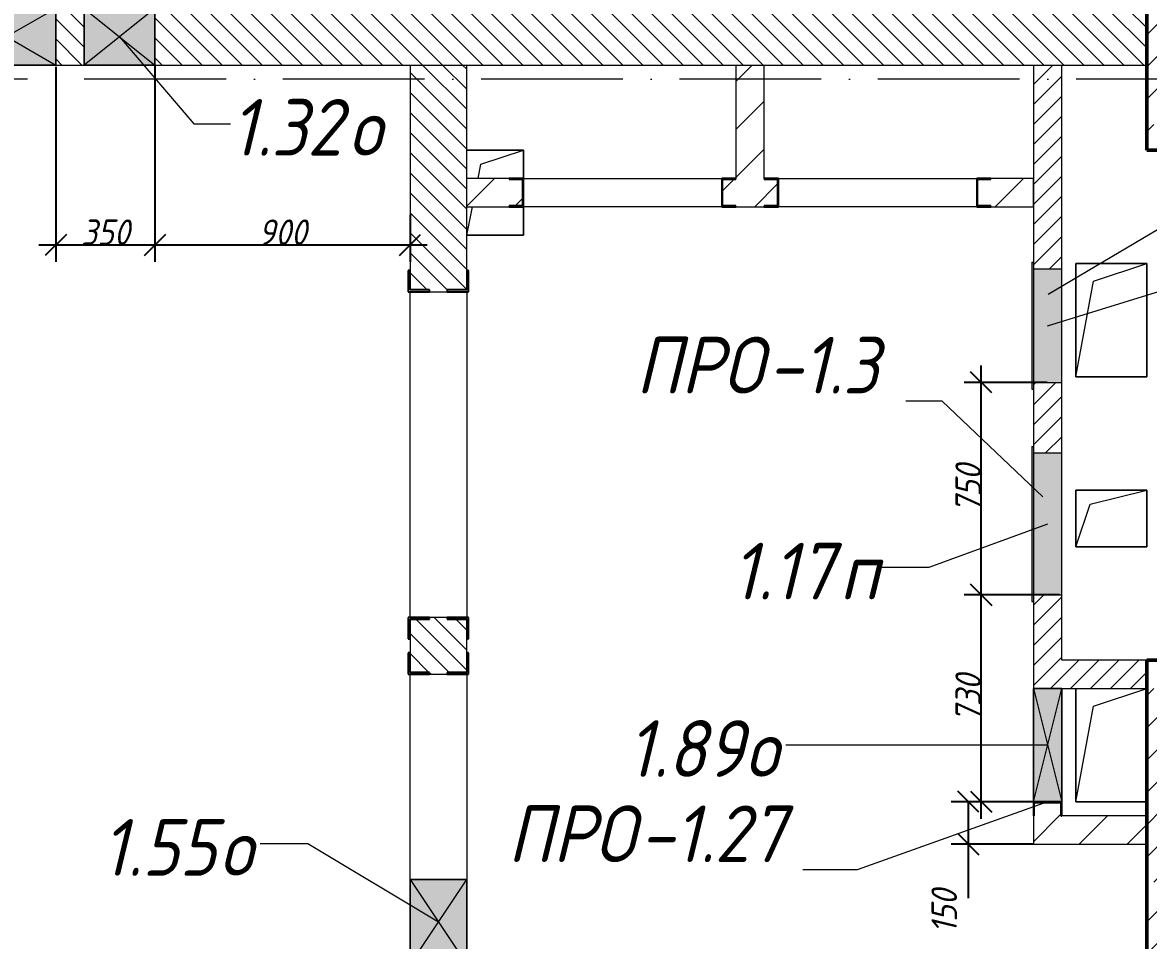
# Model space of a CAD drawing. Header units: millimetres. Extents: x -401725 to 250493, y 305116 to 802890.
# Drawn here: x -175433 to -171459, y 532557 to 535797 of the extents above; entities that cross this region are included whole.
import ezdxf

# ---------------------------------------------------------------- set-up
doc = ezdxf.new("R2010")
doc.units = ezdxf.units.MM
doc.linetypes.add('50_200_ШТРИХ_1Т_ш5_п1_п1_', pattern=[700, 500, -100, 0, -100])
for name, color, linetype, lineweight in [('A-____-____-DIMS', 7, 'Continuous', 9), ('A-DETL-GENF-OTLN', 7, 'Continuous', 9), ('A-FLOR-____-OTLN', 7, 'Continuous', 9), ('A-GENM-____-IDEN', 7, 'Continuous', 9), ('A-GENM-____-MCUT', 7, 'Continuous', 25), ('A-GENM-____-OTLN', 7, 'Continuous', 9), ('A-GENM-____-OTLN-1', 7, 'Continuous', 25), ('A-GLAZ-____-IDEN', 7, 'Continuous', 9), ('A-GLAZ-____-OTLN', 7, 'Continuous', 9), ('A-WALL-____-MCUT', 7, 'Continuous', 13), ('A-WALL-____-PATT-1', 7, 'Continuous', 9), ('A-WALL-FNSH-MCUT-1', 7, 'Continuous', 9), ('I-WALL-____-OTLN', 7, 'Continuous', 9), ('S-COLS-____-MCUT', 7, 'Continuous', 50), ('S-COLS-____-OTLN', 7, 'Continuous', 9), ('S-GRID-____-OTLN-1', 7, '50_200_ШТРИХ_1Т_ш5_п1_п1_', 9)]:
    doc.layers.add(name, color=color, linetype=linetype, lineweight=lineweight)
doc.layers.add('A-GLAZ-____-OTLN-1', color=7, linetype='Continuous', lineweight=9, true_color=0xc0c0c0)
doc.styles.add('ISOCPEUR_I_11', font='isocpeui.ttf', dxfattribs={"width": 0.9, "height": 200})
doc.styles.add('ISOCPEUR_I_7', font='isocpeui.ttf', dxfattribs={"width": 0.9, "height": 90})
doc.dimstyles.new('ISO-1_8_0_9К_СРЕДНИЙ_Кладочные_1', dxfattribs={"dimscale": 304.8, "dimtxt": 89.638306, "dimasz": 0.246063, "dimexe": 0.19685, "dimexo": 0, "dimgap": 0, "dimtad": 1, "dimdec": 3, "dimrnd": 0.001, "dimdsep": 46, "dimtxsty": 'ISOCPEUR_I_7', "dimblk1": 'OBLIQUE', "dimblk2": 'OBLIQUE', "dimsah": 1, "dimcen": 0.09, "dimdle": 0.19685, "dimazin": 0, "dimtfac": 1, "dimtdec": 4, "dimtix": 1, "dimtmove": 0, "dimatfit": 3, "dimfxl": 1, "dimtvp": 1, "dimtolj": 1, "dimtzin": 0, "dimarcsym": 2})
doc.dimstyles.new('ISO-1_8_0_9К_СРЕДНИЙ_Кладочные_2', dxfattribs={"dimscale": 304.8, "dimtxt": 89.638306, "dimasz": 0.246063, "dimexe": 0.19685, "dimexo": 0, "dimgap": 0, "dimtad": 1, "dimdec": 3, "dimrnd": 0.001, "dimdsep": 46, "dimtxsty": 'ISOCPEUR_I_7', "dimblk1": 'OBLIQUE', "dimblk2": 'OBLIQUE', "dimsah": 1, "dimcen": 0.09, "dimdle": 0.19685, "dimazin": 0, "dimtfac": 1, "dimtdec": 4, "dimtix": 1, "dimtmove": 1, "dimatfit": 3, "dimfxl": 1, "dimtvp": 1, "dimtolj": 1, "dimtzin": 0, "dimarcsym": 2})
pattern_1 = [(135, (-176515.067, 459015.94), (-35.35534, -35.35534), [])]
pattern_2 = [(45, (-176515.067, 459015.94), (-35.35534, 35.35534), [])]
pattern_3 = [(45, (-176515.07, 459015.94), (-84.85281, 84.85281), [])]

# ---------------------------------------------------------------- blocks, each defined once
blk = doc.blocks.new('BSC_Колонна _Прямоугольная - 500х500-V31-АР1_План отверстий 1 этажа в осях 1-64_Ю-ЯЯ')
at = {"layer": 'S-COLS-____-OTLN'}
h = blk.add_hatch(dxfattribs=at)
h.set_pattern_fill('FP_37', color=256, style=0, pattern_type=2)
h.set_pattern_definition([(45, (-5300, -76581.04), (-114.04925, 114.04925), []), (45, (-5185.95, -76581.04), (-114.04925, 114.04925), [201.613, -40.323, 3.353, -36.97])])
h.paths.add_polyline_path([(-250, -250), (250, -250), (250, 250), (-250, 250), (-250, 16.6)], flags=0)
at = {"layer": 'S-COLS-____-MCUT'}
for p, q in [((250, 250), (-250, 250)), ((-250, 250), (-250, -250)), ((250, -250), (250, 250)), ((-250, -250), (250, -250))]:
    blk.add_line(p, q, dxfattribs=at)
blk = doc.blocks.new('BSC_Колонна _Прямоугольная - 500х1500-25984399-АР1_План отверстий 1 этажа в осях 1-64_Ю-ЯЯ')
at = {"layer": 'S-COLS-____-OTLN'}
h = blk.add_hatch(dxfattribs=at)
h.set_pattern_fill('FP_183', color=256, style=0, pattern_type=2)
h.set_pattern_definition([(45, (-5300, -73781.04), (-114.04925, 114.04925), []), (45, (-5185.95, -73781.04), (-114.04925, 114.04925), [201.613, -40.323, 3.353, -36.97])])
h.paths.add_polyline_path([(-250, -750), (250, -750), (250, 750), (-250, 750), (-250, -412.3)], flags=0)
at = {"layer": 'S-COLS-____-MCUT'}
for p, q in [((250, 750), (-250, 750)), ((-250, 750), (-250, -750)), ((250, -750), (250, 750)), ((-250, -750), (250, -750))]:
    blk.add_line(p, q, dxfattribs=at)
blk = doc.blocks.new('Фахверк_СКБ_Уголок - 200_4010_1-27904896-АР1_План отверстий 1 этажа в осях 1-64_Ю-ЯЯ')
at = {"layer": 'A-GENM-____-MCUT'}
for p, q in [((200, 156), (125, 156)), ((125, 156), (125, 81)), ((131, 81), (131, 150)), ((131, 150), (200, 150)), ((200, 150), (200, 156)), ((125, 81), (131, 81)), ((131, 19), (125, 19)), ((125, 19), (125, -56)), ((131, -50), (131, 19)), ((125, -56), (200, -56)), ((200, -50), (131, -50)), ((200, -56), (200, -50))]:
    blk.add_line(p, q, dxfattribs=at)
blk = doc.blocks.new('154_Стойка_СКБ_Уголок - СМ-2230_200-28216496-АР1_План отверстий 1 этажа в осях 1-64_Ю-ЯЯ')
at = {"layer": 'A-GENM-____-MCUT'}
for p, q in [((125, 156), (125, 81)), ((200, 156), (125, 156)), ((131, 81), (131, 150)), ((131, 150), (200, 150)), ((200, 150), (200, 156)), ((125, 81), (131, 81)), ((131, 19), (125, 19)), ((125, 19), (125, -56)), ((131, -50), (131, 19)), ((125, -56), (200, -56)), ((200, -50), (131, -50)), ((200, -56), (200, -50))]:
    blk.add_line(p, q, dxfattribs=at)
blk = doc.blocks.new('AR_Отверстие Ниша - Лючок-32401620-АР1_План отверстий 1 этажа в осях 1-64_Ю-ЯЯ')
at = {"layer": 'A-GLAZ-____-OTLN'}
blk.add_hatch(color=256, dxfattribs=at).paths.add_polyline_path([(250, -50), (250, 50), (-250, 50), (-250, -50), (27.8, -50)], flags=0)
for p, q in [((250, 50), (-250, 50)), ((-250, 50), (-250, -50)), ((250, -50), (250, 50)), ((-250, -50), (250, -50))]:
    blk.add_line(p, q, dxfattribs=at)
blk = doc.blocks.new('Л_Общий_Лючок - Лючок-29683801-АР1_План отверстий 1 этажа в осях 1-64_Ю-ЯЯ')
at = {"layer": 'A-GLAZ-____-OTLN-1'}
blk.add_hatch(color=256, dxfattribs=at).paths.add_polyline_path([(-24, 6), (-24, 0), (524, 0), (524, 6), (0, 6)], flags=0)
at = {"layer": 'A-GLAZ-____-OTLN'}
for p, q in [((524, 6), (-24, 6)), ((-24, 6), (-24, 0)), ((524, 6), (524, 0))]:
    blk.add_line(p, q, dxfattribs=at)
blk = doc.blocks.new('AR_Отверстие Ниша - Лючок-32404422-АР1_План отверстий 1 этажа в осях 1-64_Ю-ЯЯ')
at = {"layer": 'A-GLAZ-____-OTLN'}
blk.add_hatch(color=256, dxfattribs=at).paths.add_polyline_path([(200, -50), (200, 50), (-200, 50), (-200, -50)], flags=0)
for p, q in [((200, 50), (-200, 50)), ((-200, 50), (-200, -50)), ((200, -50), (200, 50)), ((-200, -50), (200, -50))]:
    blk.add_line(p, q, dxfattribs=at)
blk = doc.blocks.new('Л_Общий_Лючок - Лючок-29759662-АР1_План отверстий 1 этажа в осях 1-64_Ю-ЯЯ')
at = {"layer": 'A-GLAZ-____-OTLN-1'}
blk.add_hatch(color=256, dxfattribs=at).paths.add_polyline_path([(-24, 0), (424, 0), (424, 6), (-24, 6)], flags=0)
at = {"layer": 'A-GLAZ-____-OTLN'}
for p, q in [((424, 6), (-24, 6)), ((-24, 6), (-24, 0)), ((424, 6), (424, 0))]:
    blk.add_line(p, q, dxfattribs=at)
blk = doc.blocks.new('AR_Отверстие прямоугольное _в плите_ - AR_Отверстие прямоугольное _в плите_-V178-АР1_План отверстий 1 этажа в осях 1-64_Ю-ЯЯ')
at = {"layer": 'A-GENM-____-OTLN'}
for p, q in [((125, 100), (-125, 100)), ((-125, 100), (-125, -100)), ((-75, 50), (125, 100)), ((125, -100), (125, 100)), ((-125, -100), (-75, 50)), ((-125, -100), (125, -100))]:
    blk.add_line(p, q, dxfattribs=at)
blk = doc.blocks.new('AR_Отверстие прямоугольное _в плите_ - AR_Отверстие прямоугольное _в плите_-V189-АР1_План отверстий 1 этажа в осях 1-64_Ю-ЯЯ')
at = {"layer": 'A-GENM-____-OTLN'}
for p, q in [((125, 200), (-125, 200)), ((-125, 200), (-125, -200)), ((-62.5, 137.5), (125, 200)), ((125, -200), (125, 200)), ((-125, -200), (-62.5, 137.5)), ((-125, -200), (125, -200))]:
    blk.add_line(p, q, dxfattribs=at)
blk = doc.blocks.new('AR_Отверстие прямоугольное _в плите_ - AR_Отверстие прямоугольное _в плите_-30512088-АР1_План отверстий 1 этажа в осях 1-64_Ю-ЯЯ')
at = {"layer": 'A-GENM-____-OTLN'}
for p, q in [((100, 150), (-100, 150)), ((-50, 100), (100, 150)), ((100, 50), (100, 150)), ((-60, 50), (-50, 100)), ((-100, -150), (-80, -50)), ((100, -150), (100, -50)), ((-100, -150), (100, -150))]:
    blk.add_line(p, q, dxfattribs=at)
blk = doc.blocks.new('AR_Отверстие прямоугольное _в плите_ - AR_Отверстие прямоугольное _в плите_-V243-АР1_План отверстий 1 этажа в осях 1-64_Ю-ЯЯ')
at = {"layer": 'A-GENM-____-OTLN'}
for p, q in [((-125, 200), (-125, -200)), ((-62.5, 137.5), (125, 200)), ((-125, -200), (-62.5, 137.5)), ((-125, -200), (125, -200))]:
    blk.add_line(p, q, dxfattribs=at)
blk = doc.blocks.new('AR_Отверстие прямоугольное _в стене_ - AR_Отверстие прямоугольное _в стене__ОВ-36654590-АР1_План отверстий 1 этажа в осях 1-64_Ю-ЯЯ')
at = {"layer": 'A-GLAZ-____-OTLN'}
blk.add_hatch(color=256, dxfattribs=at).paths.add_polyline_path([(175, -100), (175, 100), (-175, 100), (-175, -100)], flags=0)
at = {"layer": 'A-DETL-GENF-OTLN'}
for p, q in [((-175, -100), (-175, 100)), ((-175, 100), (175, 100)), ((175, 100), (-175, -100)), ((-175, 100), (175, -100)), ((175, 100), (-175, 100)), ((-175, 100), (-175, -100)), ((175, 100), (175, -100)), ((175, -100), (175, 100)), ((175, -100), (-175, -100)), ((-175, -100), (175, -100))]:
    blk.add_line(p, q, dxfattribs=at)
blk = doc.blocks.new('AR_Отверстие прямоугольное _в стене_ - AR_Отверстие прямоугольное _в стене__ОВ-36656191-АР1_План отверстий 1 этажа в осях 1-64_Ю-ЯЯ')
at = {"layer": 'A-GLAZ-____-OTLN'}
blk.add_hatch(color=256, dxfattribs=at).paths.add_polyline_path([(-200, 50), (-200, -50), (200, -50), (200, 50)], flags=0)
at = {"layer": 'A-DETL-GENF-OTLN'}
for p, q in [((-200, 50), (200, 50)), ((200, 50), (-200, -50)), ((-200, 50), (200, -50)), ((200, 50), (-200, 50)), ((200, 50), (200, -50)), ((200, -50), (200, 50)), ((200, -50), (-200, -50)), ((-200, -50), (200, -50))]:
    blk.add_line(p, q, dxfattribs=at)
blk = doc.blocks.new('AR_Отверстие прямоугольное _в стене__БезПР - AR_Отверстие прямоугольное _в стене__БезПР-36429053-АР1_План отверстий 1 этажа в осях 1-64_Ю-ЯЯ')
at = {"layer": 'A-GLAZ-____-OTLN'}
blk.add_hatch(color=256, dxfattribs=at).paths.add_polyline_path([(125, -100), (125, 100), (-125, 100), (-125, -100)], flags=0)
at = {"layer": 'A-DETL-GENF-OTLN'}
for p, q in [((-125, -100), (-125, 100)), ((-125, 100), (125, 100)), ((125, 100), (-125, -100)), ((-125, 100), (125, -100)), ((125, 100), (-125, 100)), ((-125, 100), (-125, -100)), ((125, 100), (125, -100)), ((125, -100), (125, 100)), ((125, -100), (-125, -100)), ((-125, -100), (125, -100))]:
    blk.add_line(p, q, dxfattribs=at)
blk = doc.blocks.new('AR_Отверстие прямоугольное _в стене__БезПР - AR_Отверстие прямоугольное _в стене__БезПР-36429184-АР1_План отверстий 1 этажа в осях 1-64_Ю-ЯЯ')
at = {"layer": 'A-GLAZ-____-OTLN'}
blk.add_hatch(color=256, dxfattribs=at).paths.add_polyline_path([(-150, -100), (150, -100), (150, 100), (-150, 100)], flags=0)
at = {"layer": 'A-DETL-GENF-OTLN'}
for p, q in [((-150, -100), (-150, 100)), ((-150, 100), (150, 100)), ((150, 100), (-150, -100)), ((-150, 100), (150, -100)), ((150, 100), (-150, 100)), ((-150, 100), (-150, -100)), ((150, 100), (150, -100)), ((150, -100), (150, 100)), ((150, -100), (-150, -100)), ((-150, -100), (150, -100))]:
    blk.add_line(p, q, dxfattribs=at)
blk = doc.blocks.new('154_Фахверк_СКБ_Швеллер - Тип_100_4010_1-36655149-АР1_План отверстий 1 этажа в осях 1-64_Ю-ЯЯ')
at = {"layer": 'A-GENM-____-MCUT'}
for p, q in [((175, 50), (125, 50)), ((125, 50), (125, -50)), ((128, 47), (175, 47)), ((128, -47), (128, 47)), ((175, 47), (175, 50)), ((125, -50), (175, -50)), ((175, -47), (128, -47)), ((175, -50), (175, -47))]:
    blk.add_line(p, q, dxfattribs=at)
blk = doc.blocks.new('_Oblique')
at = {"color": 0, "linetype": 'ByBlock', "lineweight": -2}
blk.add_line((-0.5, -0.5), (0.5, 0.5), dxfattribs=at)
blk = doc.blocks.new('*D13597')
at = {"layer": 'A-____-____-DIMS', "color": 0, "lineweight": -2, "transparency": 16777216}
for p, q in [((-171817.1, 533047), (-172154.8, 533047)), ((-172094.8, 533047), (-172094.8, 532837)), ((-171865.1, 532897), (-172154.8, 532897)), ((-172094.8, 532897), (-172094.8, 532706.4))]:
    blk.add_line(p, q, dxfattribs=at)
at = {"layer": 'Defpoints', "color": 0, "transparency": 16777216}
for p in [(-172094.8, 533047), (-171817.1, 533047), (-171865.1, 532897)]:
    blk.add_point(p, dxfattribs=at)
at = {"layer": 'A-____-____-DIMS', "color": 0, "lineweight": -2, "transparency": 16777216, "xscale": 75, "yscale": 75, "zscale": 75}
for p, rotation in [((-172094.8, 533047), 90), ((-172094.8, 532897), 270)]:
    blk.add_blockref('_Oblique', p, dxfattribs=dict(at, rotation=rotation))
at = {"layer": 'A-____-____-DIMS', "color": 0, "transparency": 16777216, "insert": (-172224.9, 532582.3), "char_height": 90, "width": 368.207, "attachment_point": 1, "rotation": 90, "line_spacing_factor": 1.149209, "style": 'ISOCPEUR_I_7'}
blk.add_mtext('\\A1;150', dxfattribs=at)
blk = doc.blocks.new('*D13598')
at = {"layer": 'A-____-____-DIMS', "color": 0, "lineweight": -2, "transparency": 16777216}
for p, q in [((-172049.7, 532987), (-172049.7, 533837)), ((-171772.9, 533777), (-172109.7, 533777)), ((-171817.1, 533047), (-172109.7, 533047))]:
    blk.add_line(p, q, dxfattribs=at)
at = {"layer": 'Defpoints', "color": 0, "transparency": 16777216}
for p in [(-172049.7, 533777), (-171772.9, 533777), (-171817.1, 533047)]:
    blk.add_point(p, dxfattribs=at)
at = {"layer": 'A-____-____-DIMS', "color": 0, "lineweight": -2, "transparency": 16777216, "xscale": 75, "yscale": 75, "zscale": 75}
for p, rotation in [((-172049.7, 533777), 90), ((-172049.7, 533047), 270)]:
    blk.add_blockref('_Oblique', p, dxfattribs=dict(at, rotation=rotation))
at = {"layer": 'A-____-____-DIMS', "color": 0, "transparency": 16777216, "insert": (-172095.3, 533412), "char_height": 90, "width": 409.578, "attachment_point": 5, "rotation": 90, "style": 'ISOCPEUR_I_7'}
blk.add_mtext('\\A1;730', dxfattribs=at)
blk = doc.blocks.new('*D13599')
at = {"layer": 'A-____-____-DIMS', "color": 0, "lineweight": -2, "transparency": 16777216}
for p, q in [((-172049.7, 533717), (-172049.7, 534587)), ((-171817, 534527), (-172109.7, 534527)), ((-171772.9, 533777), (-172109.7, 533777))]:
    blk.add_line(p, q, dxfattribs=at)
at = {"layer": 'Defpoints', "color": 0, "transparency": 16777216}
for p in [(-172049.7, 534527), (-171817, 534527), (-171772.9, 533777)]:
    blk.add_point(p, dxfattribs=at)
at = {"layer": 'A-____-____-DIMS', "color": 0, "lineweight": -2, "transparency": 16777216, "xscale": 75, "yscale": 75, "zscale": 75}
for p, rotation in [((-172049.7, 534527), 90), ((-172049.7, 533777), 270)]:
    blk.add_blockref('_Oblique', p, dxfattribs=dict(at, rotation=rotation))
at = {"layer": 'A-____-____-DIMS', "color": 0, "transparency": 16777216, "insert": (-172095.3, 534152), "char_height": 90, "width": 409.578, "attachment_point": 5, "rotation": 90, "style": 'ISOCPEUR_I_7'}
blk.add_mtext('\\A1;750', dxfattribs=at)
blk = doc.blocks.new('*D13631')
at = {"layer": 'A-____-____-DIMS', "color": 0, "lineweight": -2, "transparency": 16777216}
for p, q in [((-175315.1, 535641), (-175315.1, 534951.9)), ((-174965.1, 535647), (-174965.1, 534951.9)), ((-175375.1, 535011.9), (-174905.1, 535011.9))]:
    blk.add_line(p, q, dxfattribs=at)
at = {"layer": 'Defpoints', "color": 0, "transparency": 16777216}
for p in [(-175315.1, 535641), (-174965.1, 535647), (-174965.1, 535011.9)]:
    blk.add_point(p, dxfattribs=at)
at = {"layer": 'A-____-____-DIMS', "color": 0, "lineweight": -2, "transparency": 16777216, "xscale": 75, "yscale": 75, "zscale": 75, "rotation": 180}
blk.add_blockref('_Oblique', (-175315.1, 535011.9), dxfattribs=at)
at = {"layer": 'A-____-____-DIMS', "color": 0, "lineweight": -2, "transparency": 16777216, "xscale": 75, "yscale": 75, "zscale": 75}
blk.add_blockref('_Oblique', (-174965.1, 535011.9), dxfattribs=at)
at = {"layer": 'A-____-____-DIMS', "color": 0, "transparency": 16777216, "insert": (-175140.1, 535056.9), "char_height": 90, "width": 409.578, "attachment_point": 5, "style": 'ISOCPEUR_I_7'}
blk.add_mtext('\\A1;350', dxfattribs=at)
blk = doc.blocks.new('*D13632')
at = {"layer": 'A-____-____-DIMS', "color": 0, "lineweight": -2, "transparency": 16777216}
for p, q in [((-174965.1, 535647), (-174965.1, 534951.9)), ((-174065.1, 535118), (-174065.1, 534951.9)), ((-175025.1, 535011.9), (-174005.1, 535011.9))]:
    blk.add_line(p, q, dxfattribs=at)
at = {"layer": 'Defpoints', "color": 0, "transparency": 16777216}
for p in [(-174965.1, 535647), (-174065.1, 535118), (-174065.1, 535011.9)]:
    blk.add_point(p, dxfattribs=at)
at = {"layer": 'A-____-____-DIMS', "color": 0, "lineweight": -2, "transparency": 16777216, "xscale": 75, "yscale": 75, "zscale": 75, "rotation": 180}
blk.add_blockref('_Oblique', (-174965.1, 535011.9), dxfattribs=at)
at = {"layer": 'A-____-____-DIMS', "color": 0, "lineweight": -2, "transparency": 16777216, "xscale": 75, "yscale": 75, "zscale": 75}
blk.add_blockref('_Oblique', (-174065.1, 535011.9), dxfattribs=at)
at = {"layer": 'A-____-____-DIMS', "color": 0, "transparency": 16777216, "insert": (-174515.1, 535056.9), "char_height": 90, "width": 409.578, "attachment_point": 5, "style": 'ISOCPEUR_I_7'}
blk.add_mtext('\\A1;900', dxfattribs=at)

msp = doc.modelspace()

# ---------------------------------------------------------------- hatches: boundary and pattern name
at = {"layer": 'A-WALL-____-PATT-1'}
h = msp.add_hatch(dxfattribs=at)
h.set_pattern_fill('FP_6', color=256, style=0, pattern_type=2)
h.set_pattern_definition(pattern_1)
h.paths.add_polyline_path([(-171465.0675, 535646.983), (-171465.0675, 535846.983), (-174965.0675, 535846.983), (-174965.0675, 535646.983), (-172995.4749, 535646.983)], flags=0)
h.paths.add_polyline_path([(-175215.0675, 535646.983), (-175215.0675, 535846.983), (-175315.0675, 535846.983), (-175315.0675, 535646.983)], flags=0)
h.paths.add_polyline_path([(-175665.0675, 535646.983), (-175665.0675, 535846.983), (-178465.0675, 535846.983), (-178465.0675, 535646.983), (-176530.4762, 535646.983)], flags=0)
h = msp.add_hatch(dxfattribs=at)
h.set_pattern_fill('FP_6', color=256, style=0, pattern_type=2)
h.set_pattern_definition(pattern_1)
h.paths.add_polyline_path([(-173865.0675, 532046.983), (-173865.0675, 532471.983), (-174065.0675, 532471.983), (-174065.0675, 532046.983)], flags=0)
h.paths.add_polyline_path([(-173996.0675, 533496.983), (-173934.0675, 533496.983), (-173934.0675, 533502.983), (-173865.0675, 533502.983), (-173865.0675, 533690.983), (-173934.0675, 533690.983), (-173934.0675, 533696.983), (-173996.0675, 533696.983), (-173996.0675, 533690.983), (-174065.0675, 533690.983), (-174065.0675, 533502.983), (-173996.0675, 533502.983)], flags=0)
h.paths.add_polyline_path([(-173934.0675, 534846.983), (-173934.0675, 534852.983), (-173865.0675, 534852.983), (-173865.0675, 535646.983), (-174065.0675, 535646.983), (-174065.0675, 534852.983), (-173996.0675, 534852.983), (-173996.0675, 534846.983)], flags=0)
h = msp.add_hatch(dxfattribs=at)
h.set_pattern_fill('FP_4', color=256, style=0, pattern_type=2)
h.set_pattern_definition(pattern_3)
h.paths.add_polyline_path([(-172815.0675, 535246.983), (-172815.0675, 535646.983), (-172915.0675, 535646.983), (-172915.0675, 535246.983)], flags=0)
h = msp.add_hatch(dxfattribs=at)
h.set_pattern_fill('FP_5', color=256, style=0, pattern_type=2)
h.set_pattern_definition(pattern_2)
h.paths.add_polyline_path([(-171765.0675, 533546.983), (-171765.0675, 533776.983), (-171865.0675, 533776.983), (-171865.0675, 533546.983)], flags=0)
h.paths.add_polyline_path([(-171765.0675, 534276.983), (-171765.0675, 534526.983), (-171865.0675, 534526.983), (-171865.0675, 534276.983)], flags=0)
h.paths.add_polyline_path([(-171865.0675, 534926.983), (-171765.0675, 534926.983), (-171765.0675, 535646.983), (-171865.0675, 535646.983), (-171865.0675, 535613.6202)], flags=0)
h = msp.add_hatch(dxfattribs=at)
h.set_pattern_fill('FP_4', color=256, style=0, pattern_type=2)
h.set_pattern_definition(pattern_3)
h.paths.add_polyline_path([(-171865.0675, 535146.983), (-171865.0675, 535246.983), (-172015.0675, 535246.983), (-172015.0675, 535243.983), (-172062.0675, 535243.983), (-172062.0675, 535149.983), (-172015.0675, 535149.983), (-172015.0675, 535146.983), (-171965.0675, 535146.983)], flags=0)
h.paths.add_polyline_path([(-173715.0675, 535146.983), (-173715.0675, 535149.983), (-173668.0675, 535149.983), (-173668.0675, 535243.983), (-173715.0675, 535243.983), (-173715.0675, 535246.983), (-173865.0675, 535246.983), (-173865.0675, 535146.983)], flags=0)
h.paths.add_polyline_path([(-172815.0675, 535146.983), (-172815.0675, 535149.983), (-172768.0675, 535149.983), (-172768.0675, 535243.983), (-172815.0675, 535243.983), (-172815.0675, 535246.983), (-172915.0675, 535246.983), (-172915.0675, 535243.983), (-172962.0675, 535243.983), (-172962.0675, 535149.983), (-172915.0675, 535149.983), (-172915.0675, 535146.983)], flags=0)
h = msp.add_hatch(dxfattribs=at)
h.set_pattern_fill('FP_5', color=256, style=0, pattern_type=2)
h.set_pattern_definition(pattern_2)
h.paths.add_polyline_path([(-171465.0675, 533446.983), (-171465.0675, 533546.983), (-171865.0675, 533546.983), (-171865.0675, 533446.983), (-171765.0675, 533446.983)], flags=0)
h = msp.add_hatch(dxfattribs=at)
h.set_pattern_fill('FP_4', color=256, style=0, pattern_type=2)
h.set_pattern_definition(pattern_3)
h.paths.add_polyline_path([(-171815.0675, 532996.983), (-171768.0675, 532996.983), (-171768.0675, 533043.983), (-171862.0675, 533043.983), (-171862.0675, 532996.983)], flags=0)
h = msp.add_hatch(dxfattribs=at)
h.set_pattern_fill('FP_4', color=256, style=0, pattern_type=2)
h.set_pattern_definition(pattern_3)
h.paths.add_polyline_path([(-171765.0675, 532896.983), (-171465.0675, 532896.983), (-171465.0675, 532996.983), (-171865.0675, 532996.983), (-171865.0675, 532896.983), (-171768.0675, 532896.983)], flags=0)

# ---------------------------------------------------------------- linework, layer by layer
at = {"layer": 'A-FLOR-____-OTLN'}
for p, q in [((-173865.0675, 535346.983), (-173665.0675, 535346.983)), ((-173665.0675, 535346.983), (-173665.0675, 535246.983)), ((-173665.0675, 535146.983), (-173665.0675, 535046.983)), ((-173665.0675, 535046.983), (-173865.0675, 535046.983)), ((-171715.0675, 534946.983), (-171465.0675, 534946.983)), ((-171715.0675, 534546.983), (-171715.0675, 534946.983)), ((-171465.0675, 534946.983), (-171465.0675, 534546.983)), ((-171465.0675, 534546.983), (-171715.0675, 534546.983)), ((-171715.0675, 534146.983), (-171465.0675, 534146.983)), ((-171715.0675, 533946.983), (-171715.0675, 534146.983)), ((-171465.0675, 534146.983), (-171465.0675, 533946.983)), ((-171465.0675, 533946.983), (-171715.0675, 533946.983)), ((-171715.0675, 533046.983), (-171715.0675, 533446.983)), ((-171465.0675, 533046.983), (-171715.0675, 533046.983))]:
    msp.add_line(p, q, dxfattribs=at)
at = {"layer": 'A-GENM-____-IDEN'}
for p, q in [((-171813.5759, 534838.3474), (-171321.1764, 535129.0258)), ((-172187.5476, 534460.4597), (-172315.2568, 534460.4597)), ((-171831.7669, 534122.5997), (-172187.5476, 534460.4597)), ((-171815.0675, 533046.983), (-172486.8749, 532806.5013)), ((-172486.8749, 532806.5013), (-172678.6702, 532806.5013))]:
    msp.add_line(p, q, dxfattribs=at)
at = {"layer": 'A-GLAZ-____-IDEN'}
for p, q in [((-175090.0675, 535746.983), (-174827.9413, 535439.3729)), ((-174827.9413, 535439.3729), (-174698.0988, 535439.3729)), ((-171815.0675, 534726.983), (-171321.1764, 534878.7095)), ((-171815.0675, 534026.983), (-172234.6767, 533873.1944)), ((-172234.6767, 533873.1944), (-172405.4866, 533873.1944)), ((-171815.0675, 533246.983), (-172739.3349, 533246.983)), ((-174425.3096, 532898.0013), (-174594.2999, 532898.0013)), ((-173965.0675, 532621.983), (-174425.3096, 532898.0013))]:
    msp.add_line(p, q, dxfattribs=at)
at = {"layer": 'A-WALL-____-MCUT'}
for p, q in [((-175315.0675, 535646.983), (-175215.0675, 535646.983)), ((-174965.0675, 535646.983), (-171465.0675, 535646.983)), ((-174065.0675, 535646.983), (-174065.0675, 534921.983)), ((-173865.0675, 534921.983), (-173865.0675, 535646.983)), ((-173996.0675, 534846.983), (-173934.0675, 534846.983)), ((-173934.0675, 533696.983), (-173996.0675, 533696.983)), ((-174065.0675, 533621.983), (-174065.0675, 533571.983)), ((-173865.0675, 533571.983), (-173865.0675, 533621.983)), ((-173996.0675, 533496.983), (-173934.0675, 533496.983))]:
    msp.add_line(p, q, dxfattribs=at)
at = {"layer": 'A-WALL-FNSH-MCUT-1'}
for p, q in [((-172915.0675, 535646.983), (-172915.0675, 535246.983)), ((-172815.0675, 535246.983), (-172815.0675, 535646.983)), ((-171865.0675, 535646.983), (-171865.0675, 534926.983)), ((-171765.0675, 534926.983), (-171765.0675, 535646.983)), ((-173715.0675, 535246.983), (-173865.0675, 535246.983)), ((-171865.0675, 535246.983), (-172015.0675, 535246.983)), ((-171865.0675, 535146.983), (-171865.0675, 535246.983)), ((-173865.0675, 535146.983), (-173715.0675, 535146.983)), ((-172915.0675, 535146.983), (-172815.0675, 535146.983)), ((-172015.0675, 535146.983), (-171865.0675, 535146.983)), ((-171865.0675, 534526.983), (-171865.0675, 534276.983)), ((-171765.0675, 534276.983), (-171765.0675, 534526.983)), ((-171865.0675, 533776.983), (-171865.0675, 533446.983)), ((-171765.0675, 533546.983), (-171765.0675, 533776.983)), ((-171465.0675, 533546.983), (-171765.0675, 533546.983)), ((-171765.0675, 533446.983), (-171465.0675, 533446.983)), ((-171865.0675, 532996.983), (-171865.0675, 532896.983)), ((-171465.0675, 532996.983), (-171765.0675, 532996.983)), ((-171865.0675, 532896.983), (-171465.0675, 532896.983))]:
    msp.add_line(p, q, dxfattribs=at)
at = {"layer": 'I-WALL-____-OTLN'}
for p, q in [((-173665.0675, 535246.983), (-172965.0675, 535246.983)), ((-172765.0675, 535246.983), (-172065.0675, 535246.983)), ((-172965.0675, 535146.983), (-173665.0675, 535146.983)), ((-172065.0675, 535146.983), (-172765.0675, 535146.983)), ((-174065.0675, 533696.983), (-174065.0675, 534846.983)), ((-173865.0675, 534846.983), (-173865.0675, 533696.983)), ((-174065.0675, 532771.983), (-174065.0675, 533496.983)), ((-173865.0675, 533496.983), (-173865.0675, 532771.983))]:
    msp.add_line(p, q, dxfattribs=at)
at = {"layer": 'S-GRID-____-OTLN-1'}
msp.add_line((-143910.0675, 535596.983), (-181183.8377, 535596.983), dxfattribs=at)

# ---------------------------------------------------------------- block references
at = {"layer": 'A-GENM-____-OTLN'}
for name, p in [('AR_Отверстие прямоугольное _в плите_ - AR_Отверстие прямоугольное _в плите_-30512088-АР1_План отверстий 1 этажа в осях 1-64_Ю-ЯЯ', (-173765.0675, 535196.983)), ('AR_Отверстие прямоугольное _в плите_ - AR_Отверстие прямоугольное _в плите_-V189-АР1_План отверстий 1 этажа в осях 1-64_Ю-ЯЯ', (-171590.0675, 534746.983)), ('AR_Отверстие прямоугольное _в плите_ - AR_Отверстие прямоугольное _в плите_-V178-АР1_План отверстий 1 этажа в осях 1-64_Ю-ЯЯ', (-171590.0675, 534046.983)), ('AR_Отверстие прямоугольное _в плите_ - AR_Отверстие прямоугольное _в плите_-V243-АР1_План отверстий 1 этажа в осях 1-64_Ю-ЯЯ', (-171590.0675, 533246.983))]:
    msp.add_blockref(name, p, dxfattribs=at)
at = {"layer": 'A-GENM-____-OTLN-1'}
for name, p, rotation in [('154_Фахверк_СКБ_Швеллер - Тип_100_4010_1-36655149-АР1_План отверстий 1 этажа в осях 1-64_Ю-ЯЯ', (-173540.0675, 535196.983), 180), ('154_Фахверк_СКБ_Швеллер - Тип_100_4010_1-36655149-АР1_План отверстий 1 этажа в осях 1-64_Ю-ЯЯ', (-172640.0675, 535196.983), 180), ('154_Стойка_СКБ_Уголок - СМ-2230_200-28216496-АР1_План отверстий 1 этажа в осях 1-64_Ю-ЯЯ', (-173915.0675, 534721.983), 89.99999999999991), ('Фахверк_СКБ_Уголок - 200_4010_1-27904896-АР1_План отверстий 1 этажа в осях 1-64_Ю-ЯЯ', (-174015.0675, 533821.983), 269.9999999999999), ('Фахверк_СКБ_Уголок - 200_4010_1-27904896-АР1_План отверстий 1 этажа в осях 1-64_Ю-ЯЯ', (-173915.0675, 533371.983), 89.99999999999991), ('154_Фахверк_СКБ_Швеллер - Тип_100_4010_1-36655149-АР1_План отверстий 1 этажа в осях 1-64_Ю-ЯЯ', (-171815.0675, 533171.983), 269.9999999999999)]:
    msp.add_blockref(name, p, dxfattribs=dict(at, rotation=rotation))
for p in [(-173090.0675, 535196.983), (-172190.0675, 535196.983)]:
    msp.add_blockref('154_Фахверк_СКБ_Швеллер - Тип_100_4010_1-36655149-АР1_План отверстий 1 этажа в осях 1-64_Ю-ЯЯ', p, dxfattribs=at)
at = {"layer": 'A-GLAZ-____-OTLN'}
for name, p in [('AR_Отверстие прямоугольное _в стене_ - AR_Отверстие прямоугольное _в стене__ОВ-36654590-АР1_План отверстий 1 этажа в осях 1-64_Ю-ЯЯ', (-175490.0675, 535746.983)), ('AR_Отверстие прямоугольное _в стене__БезПР - AR_Отверстие прямоугольное _в стене__БезПР-36429053-АР1_План отверстий 1 этажа в осях 1-64_Ю-ЯЯ', (-175090.0675, 535746.983))]:
    msp.add_blockref(name, p, dxfattribs=at)
for name, p, rotation in [('Л_Общий_Лючок - Лючок-29759662-АР1_План отверстий 1 этажа в осях 1-64_Ю-ЯЯ', (-171865.0675, 534526.983), 90), ('AR_Отверстие Ниша - Лючок-32404422-АР1_План отверстий 1 этажа в осях 1-64_Ю-ЯЯ', (-171815.0675, 534726.983), 270), ('Л_Общий_Лючок - Лючок-29683801-АР1_План отверстий 1 этажа в осях 1-64_Ю-ЯЯ', (-171865.0675, 533776.983), 90), ('AR_Отверстие Ниша - Лючок-32401620-АР1_План отверстий 1 этажа в осях 1-64_Ю-ЯЯ', (-171815.0675, 534026.983), 270), ('AR_Отверстие прямоугольное _в стене_ - AR_Отверстие прямоугольное _в стене__ОВ-36656191-АР1_План отверстий 1 этажа в осях 1-64_Ю-ЯЯ', (-171815.0675, 533246.983), 89.99999999999993), ('AR_Отверстие прямоугольное _в стене__БезПР - AR_Отверстие прямоугольное _в стене__БезПР-36429184-АР1_План отверстий 1 этажа в осях 1-64_Ю-ЯЯ', (-173965.0675, 532621.983), 89.99999999999991)]:
    msp.add_blockref(name, p, dxfattribs=dict(at, rotation=rotation))
at = {"layer": 'S-COLS-____-OTLN'}
for name, p in [('BSC_Колонна _Прямоугольная - 500х500-V31-АР1_План отверстий 1 этажа в осях 1-64_Ю-ЯЯ', (-171215.0675, 535596.983)), ('BSC_Колонна _Прямоугольная - 500х1500-25984399-АР1_План отверстий 1 этажа в осях 1-64_Ю-ЯЯ', (-171215.0675, 532796.983))]:
    msp.add_blockref(name, p, dxfattribs=at)

# ---------------------------------------------------------------- texts
at = {"layer": 'A-GENM-____-IDEN', "char_height": 200, "attachment_point": 1, "style": 'ISOCPEUR_I_11'}
for s, insert, width in [('ПРО', (-173268.1135, 534687.5758), 562.784625), ('-1.3', (-172803.7697, 534687.5758), 505.063125), ('ПРО', (-173720.3808, 533033.6174), 562.784625), ('-1.27', (-173256.037, 533033.6174), 663.79725)]:
    msp.add_mtext(s, dxfattribs=dict(at, insert=insert, width=width))
at = {"layer": 'A-GLAZ-____-IDEN', "char_height": 200, "attachment_point": 1, "style": 'ISOCPEUR_I_11'}
for s, insert, width in [('1.32', (-174698.0988, 535526.9875), 505.063125), ('\\fISOCPEUR|b0|i1|c204|p34|;\\W.9;о', (-174281.38, 535526.9875), 158.734125), ('1.17', (-172929.8452, 533960.809), 461.772), ('\\fISOCPEUR|b0|i1|c204|p34|;\\W.9;п', (-172548.8452, 533960.809), 158.734125), ('1.89', (-173298.7865, 533334.5975), 505.063125), ('\\fISOCPEUR|b0|i1|c204|p34|;\\W.9;о', (-172882.0678, 533334.5975), 158.734125), ('1.55', (-175153.7515, 532985.6159), 505.063125), ('\\fISOCPEUR|b0|i1|c204|p34|;\\W.9;о', (-174737.0327, 532985.6159), 158.734125)]:
    msp.add_mtext(s, dxfattribs=dict(at, insert=insert, width=width))

# ---------------------------------------------------------------- dimensions: what is measured, and where the dimension line sits
at = {"layer": 'A-____-____-DIMS'}
for base, p1, p2, override, picture, middle in [((-174965.0675, 535011.893), (-175315.0675, 535640.983), (-174965.0675, 535646.983), {"dimpost": '<>', "dimfxl": 350.051425}, '*D13631', (-175140.0675, 535056.893)), ((-174065.0675, 535011.893), (-174965.0675, 535646.983), (-174065.0675, 535117.9591), {"dimpost": '<>', "dimfxl": 1043.966612}, '*D13632', (-174515.0675, 535056.893))]:
    dim = msp.add_linear_dim(base=base, p1=p1, p2=p2, dimstyle='ISO-1_8_0_9К_СРЕДНИЙ_Кладочные_2', override=override, dxfattribs=at)
    dim.commit()
    dim.dimension.update_dxf_attribs({"geometry": picture, "text_midpoint": middle})
for base, p1, p2, override, picture, middle in [((-172049.7287, 534526.983), (-171772.9243, 533776.983), (-171817.0441, 534526.983), {"dimpost": '<>', "dimfxl": 751.296588}, '*D13599', (-172095.3083, 534151.983)), ((-172049.7287, 533776.983), (-171817.0942, 533046.983), (-171772.9243, 533776.983), {"dimpost": '<>', "dimfxl": 731.335069}, '*D13598', (-172095.3083, 533411.983))]:
    dim = msp.add_linear_dim(base=base, p1=p1, p2=p2, angle=90, dimstyle='ISO-1_8_0_9К_СРЕДНИЙ_Кладочные_2', override=override, dxfattribs=at)
    dim.commit()
    dim.dimension.update_dxf_attribs({"geometry": picture, "text_midpoint": middle})
dim = msp.add_linear_dim(base=(-172094.7521, 533046.983), p1=(-171865.0675, 532896.983), p2=(-171817.0942, 533046.983), angle=90, dimstyle='ISO-1_8_0_9К_СРЕДНИЙ_Кладочные_1', override={"dimpost": '<>', "dimfxl": 157.484716}, dxfattribs=at)
dim.commit()
dim.dimension.update_dxf_attribs({"geometry": '*D13597', "text_midpoint": (-172164.8908, 532706.4301), "dimtype": 160, "text_rotation": 90})

doc.saveas('drawing.dxf')
